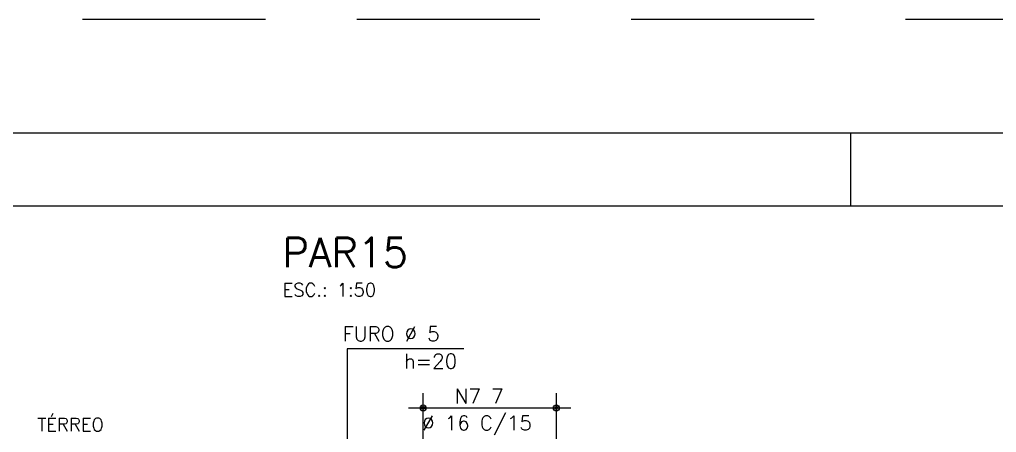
# Model space of a CAD drawing. Extents: x -1.9 to 86, y -1.6 to 60.9.
# Drawn here: x 22.69 to 36.04, y 55.3 to 60.95 of the extents above; entities that cross this region are included whole.
import ezdxf

# ---------------------------------------------------------------- set-up
doc = ezdxf.new("R2010")
doc.units = 0
doc.header["$MEASUREMENT"] = 0
doc.linetypes.add('HIDDEN', pattern=[0.375, 0.25, -0.125])
doc.layers.get('0').update_dxf_attribs({"linetype": 'CONTINUOUS'})
doc.layers.get('Defpoints').update_dxf_attribs({"linetype": 'CONTINUOUS'})
for name, color, linetype in [('ARQ_FOLHA', 7, 'CONTINUOUS'), ('PENA_01', 1, 'CONTINUOUS'), ('PENA_02', 2, 'CONTINUOUS'), ('PENA_03', 3, 'CONTINUOUS'), ('PENA_06', 6, 'CONTINUOUS')]:
    doc.layers.add(name, color=color, linetype=linetype)
doc.styles.get("Standard").update_dxf_attribs({"font": 'ROMANS.SHX'})

# ---------------------------------------------------------------- blocks, each defined once
blk = doc.blocks.new('FOLHA A1 - 841 X 594')
at = {"layer": 'ARQ_FOLHA', "color": 1}
blk.add_line((-500.5, 584), (-500.5, 594), dxfattribs=at)
for points in [[(-841, 0), (0, 0), (0, 594), (-841, 594)], [(-816, 10), (-10, 10), (-10, 584), (-816, 584)]]:
    blk.add_lwpolyline(points, close=True, dxfattribs=at)
at = {"layer": 'Defpoints', "color": 8, "linetype": 'HIDDEN', "ltscale": 100}
blk.add_lwpolyline([(-860.5, 609.5), (-860.5, -15.5), (19.5, -15.5), (19.5, 609.5)], close=True, dxfattribs=at)
blk = doc.blocks.new('*U24')
blk.add_blockref('FOLHA A1 - 841 X 594', (0, 0))

msp = doc.modelspace()

# ---------------------------------------------------------------- linework, layer by layer
at = {"layer": 'PENA_01', "linetype": 'Continuous'}
for p, q in [((28.206489, 54.687978), (28.206489, 55.839915)), ((30.026489, 54.687978), (30.026489, 55.839915)), ((28.006489, 55.639915), (30.226489, 55.639915))]:
    msp.add_line(p, q, dxfattribs=at)
at = {"layer": 'PENA_02', "linetype": 'Continuous'}
for centre, radius in [((28.206489, 55.639915), 0.041625), ((30.026489, 55.639915), 0.041625), ((28.206489, 55.639915), 0.02075), ((30.026489, 55.639915), 0.02075)]:
    msp.add_circle(centre, radius, dxfattribs=at)
at = {"layer": 'PENA_03', "linetype": 'Continuous'}
msp.add_lwpolyline([(28.760953, 56.44787), (27.166677, 56.44787), (27.166677, 54.187978), (27.134045, 54.435839), (27.166677, 54.187978), (27.199309, 54.435839)], dxfattribs=at)

# ---------------------------------------------------------------- block references
at = {"xscale": 0.09999999999999938, "yscale": 0.09999999999999938, "zscale": 0.09999999999999938}
msp.add_blockref('*U24', (84.1, -0.004999), dxfattribs=at)

# ---------------------------------------------------------------- texts
at = {"layer": 'PENA_03', "linetype": 'Continuous'}
for s, height, p in [('ESC.: 1:50', 0.18, (26.284154, 57.163538)), ('FURO %%c 5', 0.2, (27.104254, 56.552756)), ('h=20', 0.2, (27.942811, 56.177748)), ('N7 7', 0.2, (28.636489, 55.699915)), ('TÉRREO', 0.18, (22.932838, 55.321717)), ('%%c 16 C/15', 0.2, (28.19214, 55.334065))]:
    msp.add_text(s, height=height, dxfattribs=at).set_placement(p)
at = {"layer": 'PENA_06', "linetype": 'Continuous'}
msp.add_text('PAR15', height=0.4, dxfattribs=at).set_placement((26.284154, 57.563538))

doc.saveas('drawing.dxf')
